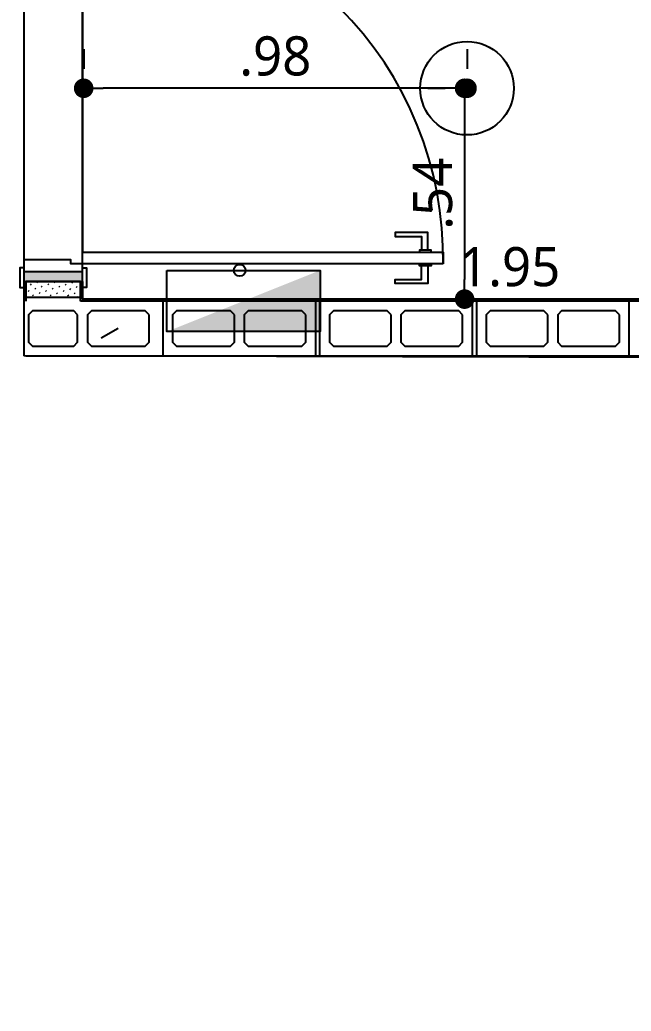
# Model space of a CAD drawing. Header units: millimetres. Extents: x -16.5 to 79.8, y -29.3 to 65.7.
# Drawn here: x 4.915 to 6.475, y -5.443 to -2.912 of the extents above; entities that cross this region are included whole.
import ezdxf

# ---------------------------------------------------------------- set-up
doc = ezdxf.new("R2010")
doc.units = ezdxf.units.MM
doc.header["$LTSCALE"] = 20
doc.header["$PDMODE"] = 35
doc.linetypes.add('HIDDEN', pattern=[0.375, 0.25, -0.125])
for name, color, linetype in [('00 - ARQ-STA - FOLHA', 5, 'Continuous'), ('ARQ-STA - COTAS_ALVENARIA', 1, 'Continuous'), ('ARQ-STA - PORTAS', 4, 'Continuous'), ('ARQ-STA - REVESTIMENTOS', 4, 'Continuous'), ('ARQ-STA - SHAFTS_E_ENCHIMENTOS_NOMENCLATURA', 1, 'Continuous'), ('ELÉTRICA - ARQ-STA - ELÉTRICA', 82, 'Continuous'), ('ESTRUTURA - ARQ-STA - ALVENARIA_ESTRUTURAL', 5, 'Continuous'), ('ESTRUTURA - ARQ-STA - BLOCOS_ESTRUTURAIS', 250, 'Continuous')]:
    doc.layers.add(name, color=color, linetype=linetype)
doc.styles.add('COTAS', font='segoeuil.ttf')
doc.dimstyles.new('ARQ-ALV 1-50', dxfattribs={"dimscale": 0.5, "dimtxt": 0.2, "dimasz": 0.1, "dimexe": 0.1, "dimexo": 0.2, "dimgap": 0.06, "dimtad": 1, "dimzin": 4, "dimdsep": 46, "dimtxsty": 'COTAS', "dimblk": 'DOT', "dimcen": 0.9, "dimclrd": 250, "dimclre": 250, "dimclrt": 1, "dimadec": 0, "dimazin": 0, "dimtfac": 1, "dimtix": 1, "dimtmove": 1, "dimatfit": 3, "dimldrblk": 'OPEN90', "dimfxl": 0, "dimarcsym": 0})

# ---------------------------------------------------------------- blocks, each defined once
blk = doc.blocks.new('_Dot')
at = {"color": 0, "linetype": 'ByBlock', "lineweight": -2}
blk.add_line((-0.5, 0), (-1, 0), dxfattribs=at)
at = {"color": 0, "linetype": 'ByBlock', "const_width": 0.5}
blk.add_lwpolyline([(-0.25, 0, 1), (0.25, 0, 1)], format="xyb", close=True, dxfattribs=at)
blk = doc.blocks.new('*D550')
at = {"layer": '00 - ARQ-STA - FOLHA', "color": 250, "lineweight": -2, "transparency": 16777216}
for p, q in [((5.07784642455681, -2.986593945341398), (5.07784642455681, -3.036593945341398)), ((6.056107119304718, -2.986593945341398), (6.056107119304718, -3.036593945341398)), ((6.006107119304718, -3.086593945341398), (5.12784642455681, -3.086593945341398))]:
    blk.add_line(p, q, dxfattribs=at)
at = {"layer": 'Defpoints', "color": 0, "transparency": 16777216}
for p in [(5.07784642455681, -3.086593945341398), (5.07784642455681, -3.086593945341398), (6.056107119304718, -3.086593945341398)]:
    blk.add_point(p, dxfattribs=at)
at = {"layer": '00 - ARQ-STA - FOLHA', "color": 250, "lineweight": -2, "transparency": 16777216, "xscale": 0.05, "yscale": 0.05, "zscale": 0.05, "rotation": 180}
blk.add_blockref('_Dot', (5.07784642455681, -3.086593945341398), dxfattribs=at)
at = {"layer": '00 - ARQ-STA - FOLHA', "color": 250, "lineweight": -2, "transparency": 16777216, "xscale": 0.05, "yscale": 0.05, "zscale": 0.05}
blk.add_blockref('_Dot', (6.056107119304718, -3.086593945341398), dxfattribs=at)
at = {"layer": '00 - ARQ-STA - FOLHA', "color": 1, "transparency": 16777216, "insert": (5.566976771930764, -3.004885437670547), "char_height": 0.1, "attachment_point": 5, "style": 'COTAS'}
blk.add_mtext('.98', dxfattribs=at)
blk = doc.blocks.new('_Open90')
at = {"color": 0, "linetype": 'ByBlock', "lineweight": -2}
for p, q in [((0, 0), (-1, 0)), ((-0.5, 0.5), (0, 0)), ((0, 0), (-0.5, -0.5))]:
    blk.add_line(p, q, dxfattribs=at)
blk = doc.blocks.new('*D551')
at = {"layer": '00 - ARQ-STA - FOLHA', "color": 250, "lineweight": -2, "transparency": 16777216}
for p, q in [((5.956107119304721, -3.0865939453414), (5.99991357200863, -3.0865939453414)), ((6.049913572008631, -3.1365939453414), (6.049913572008631, -3.575023604695409)), ((6.924847137088112, -3.625023604695409), (5.99991357200863, -3.625023604695409))]:
    blk.add_line(p, q, dxfattribs=at)
at = {"layer": 'Defpoints', "color": 0, "transparency": 16777216}
for p in [(6.056107119304722, -3.0865939453414), (6.049913572008631, -3.625023604695409), (7.024847137088112, -3.625023604695409)]:
    blk.add_point(p, dxfattribs=at)
at = {"layer": '00 - ARQ-STA - FOLHA', "color": 250, "lineweight": -2, "transparency": 16777216, "xscale": 0.05, "yscale": 0.05, "zscale": 0.05}
for p, rotation in [((6.049913572008631, -3.0865939453414), 90), ((6.049913572008631, -3.625023604695409), 270)]:
    blk.add_blockref('_Dot', p, dxfattribs=dict(at, rotation=rotation))
at = {"layer": '00 - ARQ-STA - FOLHA', "color": 1, "transparency": 16777216, "insert": (5.969041884421459, -3.355808775018405), "char_height": 0.1, "attachment_point": 5, "rotation": 90, "style": 'COTAS'}
blk.add_mtext('.54', dxfattribs=at)

msp = doc.modelspace()

# ---------------------------------------------------------------- hatches: boundary and pattern name
at = {"layer": 'ARQ-STA - PORTAS'}
h = msp.add_hatch(color=23, dxfattribs=at)
h.dxf.hatch_style = 1
h.paths.add_polyline_path([(4.924946357797416, -2.595024292434855), (5.074946357797052, -2.595024292434854), (5.074946357797052, -2.570024292435), (4.924946357797416, -2.570024292435)])
h.paths.add_polyline_path([(5.074946357797507, -3.580024292435218), (5.074946357797507, -3.555024292435363), (4.924946357797416, -3.555024292435363), (4.924946357797416, -3.580024292435218)])
at = {"layer": 'ELÉTRICA - ARQ-STA - ELÉTRICA'}
msp.add_hatch(color=256, dxfattribs=at).paths.add_polyline_path([(5.681026641381905, -3.551706083000823), (5.290401641381906, -3.707956083000823), (5.681026641381905, -3.707956083000823)])

# ---------------------------------------------------------------- linework, layer by layer
at = {"layer": '00 - ARQ-STA - FOLHA', "color": 251, "true_color": 0x636466}
msp.add_lwpolyline([(5.074902695300644, -2.125029070422051), (5.424901428410358, -2.125029070422051), (5.42491242029746, -1.775030301115294), (8.974888542326717, -1.775030301115294), (8.974888542326717, -1.925029794359552), (10.77488202689103, -1.925029794359552), (10.77483352706651, -5.825015677582378), (13.4748237539132, -5.825015677582378), (13.47482375391275, -6.825012021699032), (7.024847137088108, -6.825012021698576), (7.024847137088108, -3.625023604695407), (5.074854195476127, -3.625023604695407), (5.074902695300644, -2.125029070422051)], dxfattribs=at)
at = {"layer": '00 - ARQ-STA - FOLHA', "color": 32, "true_color": 0xcd6928}
msp.add_circle((6.056107119304718, -3.086593945341398), 0.1192863355041229, dxfattribs=at)
at = {"layer": 'ARQ-STA - PORTAS', "color": 250, "linetype": 'HIDDEN', "ltscale": 0.25}
for points in [[(4.924946357796961, -2.625024292435509), (4.924946357797416, -3.525024292434709)], [(5.074946357797052, -2.615024292431653), (5.074946357805238, -3.505024292434272)]]:
    msp.add_lwpolyline(points, dxfattribs=at)
at = {"layer": 'ARQ-STA - PORTAS'}
for points in [[(5.955946357810115, -3.500024292435072), (5.955946357831943, -3.455024292405895), (5.872946357808213, -3.455024292369516), (5.87294635780503, -3.465024292369734), (5.939946357818679, -3.465024292398838), (5.939946357801399, -3.500024292435072)], [(5.96494635780831, -3.505024292434272), (5.96494635780831, -3.500024292435072), (5.934946357809475, -3.500024292435072), (5.934946357809475, -3.505024292434272)], [(5.955946357810115, -3.540024292432307), (5.955946357831943, -3.585024292461485), (5.872946357808668, -3.585024292497863), (5.87294635780503, -3.575024292497645), (5.939946357818679, -3.575024292468541), (5.939946357801399, -3.540024292432307)], [(5.96494635780831, -3.535024292433108), (5.96494635780831, -3.540024292432308), (5.934946357809475, -3.540024292432307), (5.934946357809475, -3.535024292433108)]]:
    msp.add_lwpolyline(points, dxfattribs=at)
at = {"layer": 'ARQ-STA - PORTAS', "color": 1}
msp.add_lwpolyline([(5.99494635780851, -3.535024292434927), (5.074946357805238, -3.535024292434926), (5.074946357805238, -3.505024292434272), (5.99494635780851, -3.505024292434272)], close=True, dxfattribs=at)
msp.add_lwpolyline([(5.074946357797507, -3.555024292435363), (5.074946357797507, -3.535024292438564), (5.044946357797762, -3.535024292434927), (5.044946357797762, -3.525024292434709), (4.924946357797416, -3.525024292434709), (4.924946357797416, -3.555024292435363)], dxfattribs=at)
at = {"layer": 'ARQ-STA - PORTAS', "color": 2}
for points in [[(4.924946357797416, -3.545024292436964), (4.914946357797198, -3.545024292436964), (4.914946357797198, -3.595024292438056), (4.924946357797416, -3.595024292438056)], [(5.074946357797507, -3.545024292436964), (5.08494635779727, -3.545024292436964), (5.08494635779727, -3.595024292438055), (5.074946357797507, -3.595024292438055)]]:
    msp.add_lwpolyline(points, dxfattribs=at)
at = {"layer": 'ARQ-STA - PORTAS', "color": 4}
msp.add_lwpolyline([(5.074946357797507, -3.580024292435218), (5.074946357797507, -3.555024292435363), (4.924946357797416, -3.555024292435363), (4.924946357797416, -3.580024292435218)], close=True, dxfattribs=at)
at = {"layer": 'ARQ-STA - PORTAS', "color": 250, "linetype": 'HIDDEN', "ltscale": 0.25}
msp.add_arc((5.089946357805432, -3.520024292434599), 0.9051243008590504, 359.0504331435467, 90.94956685696307, dxfattribs=at)
at = {"layer": 'ARQ-STA - REVESTIMENTOS'}
for p, q in [((4.924854702232387, -3.580023785679777), (4.924854702232387, -3.625023604695407)), ((5.069854195476473, -3.580023785679777), (5.074854195476582, -3.580023785679777)), ((5.074854195476582, -3.580023785679777), (5.074854195476127, -3.625023604695407)), ((4.924854702232387, -3.620070778225113), (4.924854702232387, -3.769983879124564)), ((5.074854195476127, -3.625023604695407), (7.024847137088108, -3.625023604695407)), ((6.874847643843914, -3.775023097939602), (4.924854702232386, -3.769983879124564))]:
    msp.add_line(p, q, dxfattribs=at)
at = {"layer": 'ARQ-STA - SHAFTS_E_ENCHIMENTOS_NOMENCLATURA', "color": 4}
msp.add_circle((5.475805911389769, -3.551690540482425), 0.015, dxfattribs=at)
at = {"layer": 'ELÉTRICA - ARQ-STA - ELÉTRICA'}
msp.add_lwpolyline([(5.290401641381906, -3.551706083000823), (5.681026641381905, -3.551706083000823), (5.681026641381905, -3.707956083000823), (5.290401641381906, -3.707956083000823)], close=True, dxfattribs=at)
at = {"layer": 'ESTRUTURA - ARQ-STA - ALVENARIA_ESTRUTURAL'}
for p, q in [((5.069931999999994, -3.579996999999977), (4.929931999999994, -3.579996999999977)), ((4.929931999999994, -3.579996999999977), (4.929931999999994, -3.629996999999974)), ((5.069931999999994, -3.629996999999974), (5.069931999999994, -3.579996999999977)), ((7.019931999999997, -3.629996999999974), (5.069931999999994, -3.629996999999974)), ((4.929931999999994, -3.769996999999975), (6.879931999999997, -3.769996999999975))]:
    msp.add_line(p, q, dxfattribs=at)
at = {"layer": 'ESTRUTURA - ARQ-STA - BLOCOS_ESTRUTURAIS'}
for p, q in [((4.938060000000007, -3.582319499999976), (4.938060000000007, -3.582319499999976)), ((4.944335500000001, -3.58859499999997), (4.942568000000001, -3.586826999999971)), ((4.960908500000009, -3.58307049999997), (4.959141000000002, -3.58130299999997)), ((4.968996000000011, -3.591157999999972), (4.968996000000011, -3.591157999999972)), ((4.972133999999997, -3.594295999999993), (4.970365999999999, -3.592527999999973)), ((4.988706499999999, -3.588771499999972), (4.986939000000007, -3.587003999999972)), ((5.005456500000001, -3.583423999999972), (5.00368850000001, -3.581656499999973)), ((5.016681499999997, -3.594649499999989), (5.014914000000012, -3.592881499999976)), ((5.033431000000007, -3.589301999999975), (5.031663500000008, -3.58753399999997)), ((5.050181000000009, -3.583954499999969), (5.048413000000011, -3.58218649999997)), ((5.061406000000012, -3.595179999999971), (5.059638499999998, -3.593411999999972)), ((5.069932000000001, -3.581608499999973), (5.069932000000001, -3.581608499999973)), ((4.931543500000011, -3.619996999999969), (4.931543500000011, -3.619996999999969)), ((4.938988000000002, -3.605344499999994), (4.937220500000002, -3.603576499999974)), ((4.950213500000011, -3.616569999999975), (4.948445999999997, -3.614801999999969)), ((4.953640500000013, -3.619996999999969), (4.953640500000013, -3.619996999999969)), ((4.95556100000001, -3.599819999999973), (4.953793500000003, -3.598052499999973)), ((4.966786499999998, -3.611045499999975), (4.965018499999999, -3.609277999999975)), ((4.975738000000007, -3.619996999999969), (4.975738000000007, -3.619996999999969)), ((4.983359000000007, -3.605521499999973), (4.9815915, -3.603753499999975)), ((4.994584500000002, -3.616746499999969), (4.992816500000004, -3.61497899999997)), ((4.997835000000002, -3.619996999999969), (4.997835000000002, -3.619996999999969)), ((4.999932000000001, -3.599996999999995), (4.998164000000003, -3.598228999999975)), ((5.011157500000003, -3.611222499999975), (5.009389499999997, -3.60945449999997)), ((5.019931999999997, -3.619996999999969), (5.019931999999997, -3.619996999999969)), ((5.027906999999999, -3.605874999999969), (5.026139000000001, -3.604106999999971)), ((5.030867999999998, -3.608835999999975), (5.030867999999998, -3.608835999999975)), ((5.039132000000002, -3.617099999999972), (5.03736450000001, -3.615332499999973)), ((5.042028999999999, -3.619996999999969), (5.042028999999999, -3.619996999999969)), ((5.044656500000002, -3.60052749999997), (5.042888500000011, -3.598759499999971)), ((5.055881999999997, -3.611752499999973), (5.054113999999998, -3.609984999999973)), ((5.061804000000009, -3.617674499999971), (5.061804000000009, -3.617674499999971)), ((5.064126000000009, -3.619996999999969), (5.064126000000009, -3.619996999999969)), ((5.069932000000001, -3.603705499999975), (5.069932000000001, -3.603705499999975)), ((5.166182000000006, -3.699996999999975), (5.122880500000001, -3.724996999999995))]:
    msp.add_line(p, q, dxfattribs=at)
for points in [[(5.069932000000001, -3.619996999999969), (5.069932000000001, -3.57999699999997), (4.929932000000008, -3.57999699999997), (4.929932000000008, -3.619996999999969), (5.069932000000001, -3.619996999999969)], [(5.669932000000003, -3.629996999999975), (5.279932000000009, -3.629996999999975), (5.279932000000009, -3.769996999999975), (5.669932000000003, -3.769996999999975), (5.669932000000003, -3.629996999999975)], [(6.069932000000009, -3.629996999999975), (5.679932000000001, -3.629996999999975), (5.679932000000001, -3.769996999999975), (6.069932000000009, -3.769996999999975), (6.069932000000009, -3.629996999999975)], [(6.469932000000007, -3.629996999999975), (6.079931999999999, -3.629996999999975), (6.079931999999999, -3.769996999999975), (6.469932000000007, -3.769996999999975), (6.469932000000007, -3.629996999999975)], [(5.062432000000001, -3.664996999999993), (5.05243200000001, -3.654996999999973), (4.947432000000006, -3.654996999999973), (4.937432000000008, -3.664996999999993), (4.937432000000008, -3.734996999999971), (4.947432000000006, -3.744996999999969), (5.05243200000001, -3.744996999999969), (5.062432000000001, -3.734996999999971), (5.062432000000001, -3.664996999999993)], [(5.244932000000013, -3.664996999999993), (5.234932000000008, -3.654996999999973), (5.097431999999998, -3.654996999999973), (5.087432000000007, -3.664996999999993), (5.087432000000007, -3.734996999999971), (5.097431999999998, -3.744996999999969), (5.234932000000008, -3.744996999999969), (5.244932000000013, -3.734996999999971), (5.244932000000013, -3.664996999999993)], [(5.462432000000007, -3.664996999999993), (5.452432000000009, -3.654996999999973), (5.314931999999999, -3.654996999999973), (5.304932000000001, -3.664996999999993), (5.304932000000001, -3.734996999999971), (5.314931999999999, -3.744996999999969), (5.452432000000009, -3.744996999999969), (5.462432000000007, -3.734996999999971), (5.462432000000007, -3.664996999999993)], [(5.644931999999997, -3.664996999999993), (5.634932000000006, -3.654996999999973), (5.497432000000011, -3.654996999999973), (5.487431999999998, -3.664996999999993), (5.487431999999998, -3.734996999999971), (5.497432000000011, -3.744996999999969), (5.634932000000006, -3.744996999999969), (5.644931999999997, -3.734996999999971), (5.644931999999997, -3.664996999999993)], [(5.862431999999998, -3.664996999999993), (5.852432000000007, -3.654996999999973), (5.714932000000012, -3.654996999999973), (5.704931999999999, -3.664996999999993), (5.704931999999999, -3.734996999999971), (5.714932000000012, -3.744996999999969), (5.852432000000007, -3.744996999999969), (5.862431999999998, -3.734996999999971), (5.862431999999998, -3.664996999999993)], [(6.044932000000003, -3.664996999999993), (6.034931999999998, -3.654996999999973), (5.897432000000009, -3.654996999999973), (5.887431999999997, -3.664996999999993), (5.887431999999997, -3.734996999999971), (5.897432000000009, -3.744996999999969), (6.034931999999998, -3.744996999999969), (6.044932000000003, -3.734996999999971), (6.044932000000003, -3.664996999999993)], [(6.262432000000011, -3.664996999999993), (6.252431999999999, -3.654996999999973), (6.11493200000001, -3.654996999999973), (6.104931999999998, -3.664996999999993), (6.104931999999998, -3.734996999999971), (6.11493200000001, -3.744996999999969), (6.252431999999999, -3.744996999999969), (6.262432000000011, -3.734996999999971), (6.262432000000011, -3.664996999999993)], [(6.444932000000001, -3.664996999999993), (6.434932000000011, -3.654996999999973), (6.297432000000001, -3.654996999999973), (6.287432000000003, -3.664996999999993), (6.287432000000003, -3.734996999999971), (6.297432000000001, -3.744996999999969), (6.434932000000011, -3.744996999999969), (6.444932000000001, -3.734996999999971), (6.444932000000001, -3.664996999999993)]]:
    msp.add_lwpolyline(points, dxfattribs=at)

# ---------------------------------------------------------------- texts
at = {"layer": 'ARQ-STA - COTAS_ALVENARIA', "color": 1, "insert": (6.164933445976004, -3.543036156996663), "char_height": 0.1, "attachment_point": 5, "style": 'COTAS'}
msp.add_mtext('1.95', dxfattribs=at)

# ---------------------------------------------------------------- dimensions: what is measured, and where the dimension line sits
at = {"layer": '00 - ARQ-STA - FOLHA', "color": 6}
dim = msp.add_linear_dim(base=(5.07784642455681, -3.086593945341398), p1=(6.056107119304718, -3.086593945341398), p2=(5.07784642455681, -3.086593945341398), dimstyle='ARQ-ALV 1-50', override={"dimarcsym": 2}, dxfattribs=at)
dim.commit()
dim.dimension.update_dxf_attribs({"geometry": '*D550', "text_midpoint": (5.566976771930764, -3.004885437670547)})
dim = msp.add_linear_dim(base=(6.049913572008631, -3.625023604695409), p1=(6.056107119304718, -3.086593945341398), p2=(7.024847137088108, -3.625023604695407), angle=90, dimstyle='ARQ-ALV 1-50', override={"dimarcsym": 2}, dxfattribs=at)
dim.commit()
dim.dimension.update_dxf_attribs({"geometry": '*D551', "text_midpoint": (5.969041884421459, -3.355808775018405)})

doc.saveas('drawing.dxf')
